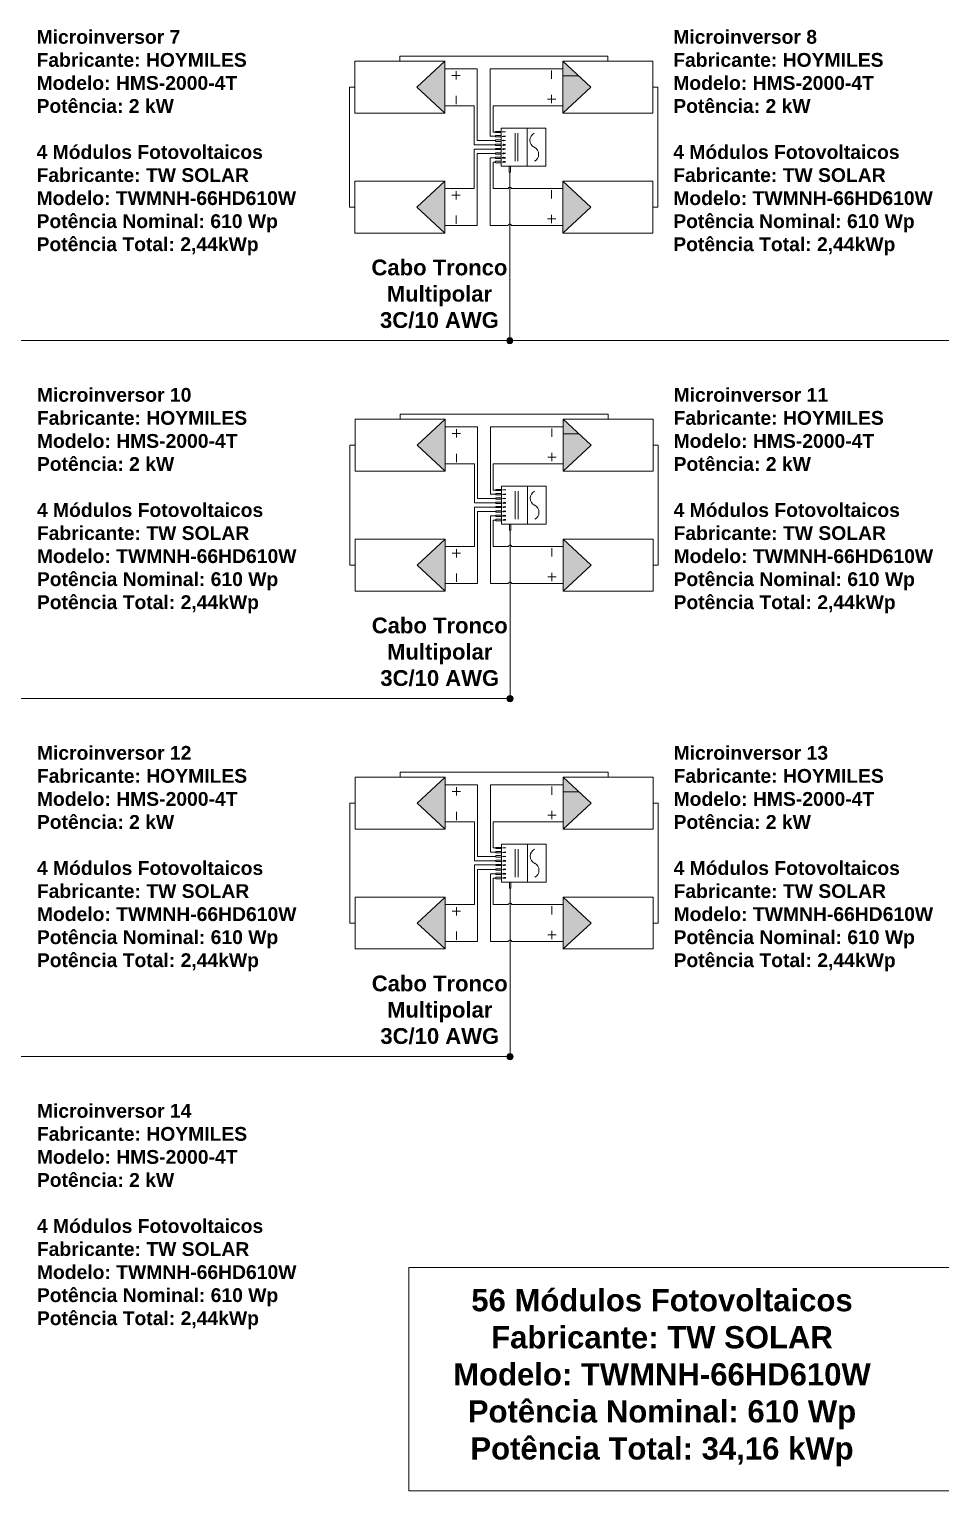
# Model space of a CAD drawing. Header units: millimetres. Extents: x 3949 to 5857, y -2081 to -943.
# Drawn here: x 5352.77 to 5382.48, y -1976.48 to -1928.83 of the extents above; entities that cross this region are included whole.
import ezdxf

# ---------------------------------------------------------------- set-up
doc = ezdxf.new("R2010")
doc.units = ezdxf.units.MM
doc.layers.add('DESENHO', color=7, linetype='Continuous', lineweight=0)
doc.styles.add('Annotative', font='arial.ttf')

msp = doc.modelspace()

# ---------------------------------------------------------------- hatches: boundary and pattern name
at = {"layer": 'DESENHO', "lineweight": 0}
h = msp.add_hatch(color=7, dxfattribs=at)
h.dxf.hatch_style = 1
h.paths.add_polyline_path([(5365.399, -1930.724), (5366.314, -1931.568), (5366.314, -1929.879)])
h = msp.add_hatch(dxfattribs=at)
h.set_pattern_fill('ANGLE', scale=1.5, angle=180)
h.set_pattern_definition([(180, (10018.599, 877.607), (-4e-15, -10.4775), [7.62, -2.8575]), (270, (10018.599, 877.607), (10.4775, -4e-15), [7.62, -2.8575])])
h.paths.add_polyline_path([(5370.157, -1929.879), (5370.157, -1931.568), (5371.072, -1930.724)])
h = msp.add_hatch(color=7, dxfattribs=at)
h.dxf.hatch_style = 1
h.paths.add_polyline_path([(5371.072, -1930.724), (5370.157, -1929.879), (5370.157, -1931.568)])
h = msp.add_hatch(color=7, dxfattribs=at)
h.dxf.hatch_style = 1
h.paths.add_polyline_path([(5365.399, -1934.633), (5366.314, -1933.788), (5366.314, -1935.477)])
h = msp.add_hatch(color=7, dxfattribs=at)
h.dxf.hatch_style = 1
h.paths.add_polyline_path([(5371.072, -1934.633), (5370.157, -1935.477), (5370.157, -1933.788)])
h = msp.add_hatch(color=5, dxfattribs=at)
h.dxf.hatch_style = 1
h.paths.add_polyline_path([(5368.531, -1938.987, 1), (5368.332, -1938.987, 1)])
h = msp.add_hatch(color=7, dxfattribs=at)
h.dxf.hatch_style = 1
h.paths.add_polyline_path([(5365.409, -1942.395), (5366.324, -1943.24), (5366.324, -1941.551)])
h = msp.add_hatch(dxfattribs=at)
h.set_pattern_fill('ANGLE', scale=1.5, angle=180)
h.set_pattern_definition([(180, (10018.609, 865.935), (-4e-15, -10.4775), [7.62, -2.8575]), (270, (10018.609, 865.935), (10.4775, -4e-15), [7.62, -2.8575])])
h.paths.add_polyline_path([(5370.168, -1941.551), (5370.168, -1943.24), (5371.083, -1942.395)])
h = msp.add_hatch(color=7, dxfattribs=at)
h.dxf.hatch_style = 1
h.paths.add_polyline_path([(5371.083, -1942.395), (5370.168, -1941.551), (5370.168, -1943.24)])
h = msp.add_hatch(color=7, dxfattribs=at)
h.dxf.hatch_style = 1
h.paths.add_polyline_path([(5365.409, -1946.304), (5366.324, -1945.459), (5366.324, -1947.149)])
h = msp.add_hatch(color=7, dxfattribs=at)
h.dxf.hatch_style = 1
h.paths.add_polyline_path([(5371.083, -1946.304), (5370.168, -1947.149), (5370.168, -1945.459)])
h = msp.add_hatch(color=5, dxfattribs=at)
h.dxf.hatch_style = 1
h.paths.add_polyline_path([(5368.542, -1950.659, 1), (5368.343, -1950.659, 1)])
h = msp.add_hatch(color=7, dxfattribs=at)
h.dxf.hatch_style = 1
h.paths.add_polyline_path([(5365.409, -1954.067), (5366.324, -1954.912), (5366.324, -1953.222)])
h = msp.add_hatch(dxfattribs=at)
h.set_pattern_fill('ANGLE', scale=1.5, angle=180)
h.set_pattern_definition([(180, (10018.609, 854.264), (-4e-15, -10.4775), [7.62, -2.8575]), (270, (10018.609, 854.264), (10.4775, -4e-15), [7.62, -2.8575])])
h.paths.add_polyline_path([(5370.168, -1953.222), (5370.168, -1954.912), (5371.083, -1954.067)])
h = msp.add_hatch(color=7, dxfattribs=at)
h.dxf.hatch_style = 1
h.paths.add_polyline_path([(5371.083, -1954.067), (5370.168, -1953.222), (5370.168, -1954.912)])
h = msp.add_hatch(color=7, dxfattribs=at)
h.dxf.hatch_style = 1
h.paths.add_polyline_path([(5365.409, -1957.976), (5366.324, -1957.131), (5366.324, -1958.821)])
h = msp.add_hatch(color=7, dxfattribs=at)
h.dxf.hatch_style = 1
h.paths.add_polyline_path([(5371.083, -1957.976), (5370.168, -1958.821), (5370.168, -1957.131)])
h = msp.add_hatch(color=5, dxfattribs=at)
h.dxf.hatch_style = 1
h.paths.add_polyline_path([(5368.542, -1962.33, 1), (5368.343, -1962.33, 1)])

# ---------------------------------------------------------------- linework, layer by layer
at = {"layer": 'DESENHO', "color": 3, "lineweight": 0}
for p, q in [((5371.624, -1929.707), (5364.847, -1929.707)), ((5364.847, -1929.707), (5364.847, -1929.879)), ((5371.624, -1929.879), (5371.624, -1929.707)), ((5363.381, -1930.724), (5363.209, -1930.724)), ((5363.209, -1930.724), (5363.209, -1934.633)), ((5373.262, -1930.724), (5373.09, -1930.724)), ((5373.262, -1934.633), (5373.262, -1930.724)), ((5363.209, -1934.633), (5363.381, -1934.633)), ((5373.09, -1934.633), (5373.262, -1934.633)), ((5371.634, -1941.379), (5364.858, -1941.379)), ((5364.858, -1941.379), (5364.858, -1941.551)), ((5371.634, -1941.551), (5371.634, -1941.379)), ((5363.391, -1942.395), (5363.219, -1942.395)), ((5363.219, -1942.395), (5363.219, -1946.304)), ((5373.272, -1942.395), (5373.101, -1942.395)), ((5373.272, -1946.304), (5373.272, -1942.395)), ((5363.219, -1946.304), (5363.391, -1946.304)), ((5373.101, -1946.304), (5373.272, -1946.304)), ((5371.634, -1953.051), (5364.858, -1953.051)), ((5364.858, -1953.051), (5364.858, -1953.222)), ((5371.634, -1953.222), (5371.634, -1953.051)), ((5363.391, -1954.067), (5363.219, -1954.067)), ((5363.219, -1954.067), (5363.219, -1957.976)), ((5373.272, -1954.067), (5373.101, -1954.067)), ((5373.272, -1957.976), (5373.272, -1954.067)), ((5363.219, -1957.976), (5363.391, -1957.976)), ((5373.101, -1957.976), (5373.272, -1957.976))]:
    msp.add_line(p, q, dxfattribs=at)
at = {"layer": 'DESENHO', "color": 7, "lineweight": 0}
for p, q in [((5370.157, -1930.702), (5370.157, -1929.877)), ((5366.314, -1930.745), (5366.314, -1931.571)), ((5366.314, -1934.611), (5366.314, -1933.786)), ((5370.157, -1934.654), (5370.157, -1935.479)), ((5370.168, -1942.374), (5370.168, -1941.549)), ((5366.324, -1942.417), (5366.324, -1943.242)), ((5366.324, -1946.283), (5366.324, -1945.457)), ((5370.168, -1946.326), (5370.168, -1947.151)), ((5370.168, -1954.046), (5370.168, -1953.22)), ((5366.324, -1954.088), (5366.324, -1954.914)), ((5366.324, -1957.955), (5366.324, -1957.129)), ((5370.168, -1957.997), (5370.168, -1958.823))]:
    msp.add_line(p, q, dxfattribs=at)
at = {"layer": 'DESENHO', "color": 5, "lineweight": 0}
for p, q in [((5366.314, -1930.12), (5367.37, -1930.12)), ((5367.37, -1930.12), (5367.37, -1932.462)), ((5367.789, -1932.319), (5367.789, -1930.12)), ((5367.789, -1930.12), (5370.157, -1930.12)), ((5367.275, -1931.327), (5366.314, -1931.327)), ((5367.275, -1932.604), (5367.275, -1931.327)), ((5370.157, -1931.327), (5367.884, -1931.327)), ((5367.884, -1931.327), (5367.884, -1932.184)), ((5367.884, -1932.184), (5367.965, -1932.184)), ((5367.965, -1932.604), (5367.275, -1932.604)), ((5367.965, -1932.739), (5367.275, -1932.739)), ((5367.275, -1932.739), (5367.275, -1934.029)), ((5367.37, -1932.462), (5367.965, -1932.462)), ((5367.965, -1932.319), (5367.789, -1932.319)), ((5367.37, -1932.888), (5367.965, -1932.888)), ((5367.37, -1935.236), (5367.37, -1932.888)), ((5367.965, -1933.023), (5367.789, -1933.023)), ((5367.789, -1933.023), (5367.789, -1935.236)), ((5367.884, -1934.029), (5367.884, -1933.165)), ((5367.884, -1933.165), (5367.965, -1933.165)), ((5368.432, -1933.49), (5368.432, -1938.987)), ((5367.275, -1934.029), (5366.314, -1934.029)), ((5368.378, -1934.029), (5367.884, -1934.029)), ((5370.157, -1934.029), (5368.486, -1934.029)), ((5366.314, -1935.236), (5367.37, -1935.236)), ((5367.789, -1935.236), (5368.378, -1935.236)), ((5368.486, -1935.236), (5370.157, -1935.236)), ((5347.588, -1938.987), (5368.432, -1938.987)), ((5368.332, -1938.987), (5389.177, -1938.987)), ((5366.324, -1941.792), (5367.38, -1941.792)), ((5367.38, -1941.792), (5367.38, -1944.133)), ((5367.799, -1943.991), (5367.799, -1941.792)), ((5367.799, -1941.792), (5370.168, -1941.792)), ((5367.285, -1942.999), (5366.324, -1942.999)), ((5367.285, -1944.275), (5367.285, -1942.999)), ((5370.168, -1942.999), (5367.894, -1942.999)), ((5367.894, -1942.999), (5367.894, -1943.856)), ((5367.38, -1944.133), (5367.975, -1944.133)), ((5367.975, -1943.991), (5367.799, -1943.991)), ((5367.894, -1943.856), (5367.975, -1943.856)), ((5367.975, -1944.275), (5367.285, -1944.275)), ((5367.975, -1944.411), (5367.285, -1944.411)), ((5367.285, -1944.411), (5367.285, -1945.701)), ((5367.38, -1944.56), (5367.975, -1944.56)), ((5367.38, -1946.907), (5367.38, -1944.56)), ((5367.975, -1944.695), (5367.799, -1944.695)), ((5367.799, -1944.695), (5367.799, -1946.907)), ((5367.894, -1945.701), (5367.894, -1944.837)), ((5367.894, -1944.837), (5367.975, -1944.837)), ((5368.442, -1945.162), (5368.442, -1950.659)), ((5367.285, -1945.701), (5366.324, -1945.701)), ((5368.388, -1945.701), (5367.894, -1945.701)), ((5370.168, -1945.701), (5368.496, -1945.701)), ((5366.324, -1946.907), (5367.38, -1946.907)), ((5367.799, -1946.907), (5368.388, -1946.907)), ((5368.496, -1946.907), (5370.168, -1946.907)), ((5347.598, -1950.659), (5368.442, -1950.659)), ((5368.343, -1950.659), (5368.542, -1950.659)), ((5366.324, -1953.464), (5367.38, -1953.464)), ((5367.38, -1953.464), (5367.38, -1955.805)), ((5367.799, -1955.663), (5367.799, -1953.464)), ((5367.799, -1953.464), (5370.168, -1953.464)), ((5367.285, -1954.67), (5366.324, -1954.67)), ((5367.285, -1955.947), (5367.285, -1954.67)), ((5370.168, -1954.67), (5367.894, -1954.67)), ((5367.894, -1954.67), (5367.894, -1955.528)), ((5367.894, -1955.528), (5367.975, -1955.528)), ((5367.975, -1955.947), (5367.285, -1955.947)), ((5367.975, -1956.082), (5367.285, -1956.082)), ((5367.285, -1956.082), (5367.285, -1957.373)), ((5367.38, -1955.805), (5367.975, -1955.805)), ((5367.975, -1955.663), (5367.799, -1955.663)), ((5367.38, -1956.231), (5367.975, -1956.231)), ((5367.38, -1958.579), (5367.38, -1956.231)), ((5367.975, -1956.367), (5367.799, -1956.367)), ((5367.799, -1956.367), (5367.799, -1958.579)), ((5367.894, -1957.373), (5367.894, -1956.509)), ((5367.894, -1956.509), (5367.975, -1956.509)), ((5368.442, -1956.833), (5368.442, -1962.33)), ((5367.285, -1957.373), (5366.324, -1957.373)), ((5368.388, -1957.373), (5367.894, -1957.373)), ((5370.168, -1957.373), (5368.496, -1957.373)), ((5366.324, -1958.579), (5367.38, -1958.579)), ((5367.799, -1958.579), (5368.388, -1958.579)), ((5368.496, -1958.579), (5370.168, -1958.579)), ((5347.598, -1962.33), (5368.442, -1962.33)), ((5368.343, -1962.33), (5368.542, -1962.33))]:
    msp.add_line(p, q, dxfattribs=at)
at = {"layer": 'DESENHO', "lineweight": 0}
for points in [[(5363.381, -1929.879), (5366.314, -1929.879), (5366.314, -1931.568), (5363.381, -1931.568)], [(5373.09, -1931.568), (5370.157, -1931.568), (5370.157, -1929.879), (5373.09, -1929.879)], [(5363.381, -1935.477), (5366.314, -1935.477), (5366.314, -1933.788), (5363.381, -1933.788)], [(5373.09, -1933.788), (5370.157, -1933.788), (5370.157, -1935.477), (5373.09, -1935.477)], [(5363.391, -1941.551), (5366.324, -1941.551), (5366.324, -1943.24), (5363.391, -1943.24)], [(5373.101, -1943.24), (5370.168, -1943.24), (5370.168, -1941.551), (5373.101, -1941.551)], [(5363.391, -1947.149), (5366.324, -1947.149), (5366.324, -1945.459), (5363.391, -1945.459)], [(5373.101, -1945.459), (5370.168, -1945.459), (5370.168, -1947.149), (5373.101, -1947.149)], [(5363.391, -1953.222), (5366.324, -1953.222), (5366.324, -1954.912), (5363.391, -1954.912)], [(5373.101, -1954.912), (5370.168, -1954.912), (5370.168, -1953.222), (5373.101, -1953.222)], [(5363.391, -1958.821), (5366.324, -1958.821), (5366.324, -1957.131), (5363.391, -1957.131)], [(5373.101, -1957.131), (5370.168, -1957.131), (5370.168, -1958.821), (5373.101, -1958.821)], [(5365.14, -1969.208), (5395.434, -1969.208), (5395.434, -1976.485), (5365.14, -1976.485)]]:
    msp.add_lwpolyline(points, close=True, dxfattribs=at)
at = {"layer": 'DESENHO', "color": 18, "lineweight": 0, "true_color": 0x000000}
for points in [[(5366.314, -1929.879), (5365.399, -1930.724), (5366.314, -1931.568)], [(5370.157, -1931.568), (5371.072, -1930.724), (5370.157, -1929.879)], [(5366.314, -1935.477), (5365.399, -1934.633), (5366.314, -1933.788)], [(5370.157, -1933.788), (5371.072, -1934.633), (5370.157, -1935.477)], [(5366.324, -1941.551), (5365.409, -1942.395), (5366.324, -1943.24)], [(5370.168, -1943.24), (5371.083, -1942.395), (5370.168, -1941.551)], [(5366.324, -1947.149), (5365.409, -1946.304), (5366.324, -1945.459)], [(5370.168, -1945.459), (5371.083, -1946.304), (5370.168, -1947.149)], [(5366.324, -1953.222), (5365.409, -1954.067), (5366.324, -1954.912)], [(5370.168, -1954.912), (5371.083, -1954.067), (5370.168, -1953.222)], [(5366.324, -1958.821), (5365.409, -1957.976), (5366.324, -1957.131)], [(5370.168, -1957.131), (5371.083, -1957.976), (5370.168, -1958.821)]]:
    msp.add_lwpolyline(points, dxfattribs=at)
at = {"layer": 'DESENHO', "color": 7, "lineweight": 0}
for points in [[(5366.815, -1930.339), (5366.544, -1930.339)], [(5366.679, -1930.204), (5366.679, -1930.474)], [(5369.792, -1930.447), (5369.792, -1930.177)], [(5366.679, -1931.002), (5366.679, -1931.273)], [(5369.657, -1931.11), (5369.927, -1931.11)], [(5369.792, -1931.246), (5369.792, -1930.975)], [(5368.222, -1932.191), (5368.222, -1932.164), (5368.236, -1932.177), (5368.209, -1932.177), (5368.181, -1932.177)], [(5368.195, -1932.164), (5368.195, -1932.191)], [(5368.263, -1932.191), (5368.263, -1932.164), (5368.249, -1932.191), (5368.249, -1932.164)], [(5368.276, -1932.164), (5368.276, -1932.191)], [(5368.601, -1932.218), (5368.601, -1933.138)], [(5368.696, -1932.218), (5368.696, -1933.138)], [(5368.993, -1933.301), (5368.993, -1932.056)], [(5368.222, -1932.34), (5368.222, -1932.313), (5368.236, -1932.326), (5368.209, -1932.326), (5368.181, -1932.326)], [(5368.209, -1932.462), (5368.181, -1932.462)], [(5368.209, -1932.61), (5368.181, -1932.61)], [(5368.209, -1932.746), (5368.181, -1932.746)], [(5368.195, -1932.448), (5368.195, -1932.475)], [(5368.195, -1932.732), (5368.195, -1932.759)], [(5368.236, -1932.448), (5368.222, -1932.448), (5368.222, -1932.462), (5368.209, -1932.462), (5368.222, -1932.475), (5368.236, -1932.475)], [(5368.236, -1932.583), (5368.222, -1932.583), (5368.222, -1932.597), (5368.209, -1932.61), (5368.222, -1932.624), (5368.236, -1932.624), (5368.236, -1932.61)], [(5368.236, -1932.732), (5368.222, -1932.719), (5368.222, -1932.732), (5368.222, -1932.746), (5368.236, -1932.759), (5368.209, -1932.759)], [(5368.263, -1932.34), (5368.263, -1932.313), (5368.249, -1932.34), (5368.249, -1932.313)], [(5368.263, -1932.475), (5368.263, -1932.448), (5368.249, -1932.475), (5368.249, -1932.448)], [(5368.263, -1932.624), (5368.263, -1932.583), (5368.249, -1932.624), (5368.249, -1932.583)], [(5368.263, -1932.759), (5368.263, -1932.719), (5368.249, -1932.759), (5368.249, -1932.719)], [(5368.276, -1932.313), (5368.276, -1932.34)], [(5368.276, -1932.448), (5368.276, -1932.475)], [(5368.276, -1932.583), (5368.276, -1932.624)], [(5368.276, -1932.719), (5368.276, -1932.759)], [(5368.209, -1932.881), (5368.181, -1932.881)], [(5368.209, -1933.03), (5368.181, -1933.03)], [(5368.209, -1933.165), (5368.181, -1933.165)], [(5368.195, -1933.003), (5368.195, -1933.043)], [(5368.236, -1932.868), (5368.222, -1932.868), (5368.222, -1932.881), (5368.236, -1932.895), (5368.209, -1932.895)], [(5368.236, -1933.003), (5368.222, -1933.003), (5368.222, -1933.043)], [(5368.236, -1933.152), (5368.222, -1933.152), (5368.222, -1933.138), (5368.222, -1933.179)], [(5368.263, -1932.895), (5368.263, -1932.868), (5368.249, -1932.895), (5368.249, -1932.868)], [(5368.263, -1933.043), (5368.263, -1933.003), (5368.249, -1933.043), (5368.249, -1933.003)], [(5368.263, -1933.179), (5368.263, -1933.138), (5368.249, -1933.179), (5368.249, -1933.138)], [(5368.276, -1932.868), (5368.276, -1932.895)], [(5368.276, -1933.003), (5368.276, -1933.043)], [(5368.276, -1933.138), (5368.276, -1933.179)], [(5366.679, -1934.11), (5366.679, -1934.381)], [(5369.792, -1934.356), (5369.792, -1934.085)], [(5366.815, -1934.246), (5366.544, -1934.246)], [(5366.679, -1934.909), (5366.679, -1935.18)], [(5369.792, -1935.155), (5369.792, -1934.884)], [(5366.825, -1942.011), (5366.554, -1942.011)], [(5366.69, -1941.875), (5366.69, -1942.146)], [(5369.802, -1942.119), (5369.802, -1941.848)], [(5366.69, -1942.674), (5366.69, -1942.944)], [(5369.802, -1942.917), (5369.802, -1942.647)], [(5369.667, -1942.782), (5369.938, -1942.782)], [(5368.232, -1943.863), (5368.232, -1943.836), (5368.246, -1943.849), (5368.219, -1943.849), (5368.192, -1943.849)], [(5368.232, -1944.011), (5368.232, -1943.984), (5368.246, -1943.998), (5368.219, -1943.998), (5368.192, -1943.998)], [(5368.219, -1944.133), (5368.192, -1944.133)], [(5368.205, -1943.836), (5368.205, -1943.863)], [(5368.205, -1944.12), (5368.205, -1944.147)], [(5368.246, -1944.12), (5368.232, -1944.12), (5368.232, -1944.133), (5368.219, -1944.133), (5368.232, -1944.147), (5368.246, -1944.147)], [(5368.273, -1943.863), (5368.273, -1943.836), (5368.26, -1943.863), (5368.26, -1943.836)], [(5368.273, -1944.011), (5368.273, -1943.984), (5368.26, -1944.011), (5368.26, -1943.984)], [(5368.273, -1944.147), (5368.273, -1944.12), (5368.26, -1944.147), (5368.26, -1944.12)], [(5368.287, -1943.836), (5368.287, -1943.863)], [(5368.287, -1943.984), (5368.287, -1944.011)], [(5368.287, -1944.12), (5368.287, -1944.147)], [(5368.611, -1943.89), (5368.611, -1944.81)], [(5368.706, -1943.89), (5368.706, -1944.81)], [(5369.004, -1944.972), (5369.004, -1943.727)], [(5368.219, -1944.282), (5368.192, -1944.282)], [(5368.219, -1944.417), (5368.192, -1944.417)], [(5368.219, -1944.553), (5368.192, -1944.553)], [(5368.205, -1944.404), (5368.205, -1944.431)], [(5368.246, -1944.255), (5368.232, -1944.255), (5368.232, -1944.269), (5368.219, -1944.282), (5368.232, -1944.296), (5368.246, -1944.296), (5368.246, -1944.282)], [(5368.246, -1944.404), (5368.232, -1944.39), (5368.232, -1944.404), (5368.232, -1944.417), (5368.246, -1944.431), (5368.219, -1944.431)], [(5368.246, -1944.539), (5368.232, -1944.539), (5368.232, -1944.553), (5368.246, -1944.566), (5368.219, -1944.566)], [(5368.273, -1944.296), (5368.273, -1944.255), (5368.26, -1944.296), (5368.26, -1944.255)], [(5368.273, -1944.431), (5368.273, -1944.39), (5368.26, -1944.431), (5368.26, -1944.39)], [(5368.273, -1944.566), (5368.273, -1944.539), (5368.26, -1944.566), (5368.26, -1944.539)], [(5368.287, -1944.255), (5368.287, -1944.296)], [(5368.287, -1944.39), (5368.287, -1944.431)], [(5368.287, -1944.539), (5368.287, -1944.566)], [(5368.219, -1944.702), (5368.192, -1944.702)], [(5368.219, -1944.837), (5368.192, -1944.837)], [(5368.205, -1944.675), (5368.205, -1944.715)], [(5368.246, -1944.675), (5368.232, -1944.675), (5368.232, -1944.715)], [(5368.246, -1944.823), (5368.232, -1944.823), (5368.232, -1944.81), (5368.232, -1944.85)], [(5368.273, -1944.715), (5368.273, -1944.675), (5368.26, -1944.715), (5368.26, -1944.675)], [(5368.273, -1944.85), (5368.273, -1944.81), (5368.26, -1944.85), (5368.26, -1944.81)], [(5368.287, -1944.675), (5368.287, -1944.715)], [(5368.287, -1944.81), (5368.287, -1944.85)], [(5366.825, -1945.917), (5366.554, -1945.917)], [(5366.69, -1945.782), (5366.69, -1946.053)], [(5369.802, -1946.028), (5369.802, -1945.757)], [(5369.802, -1946.826), (5369.802, -1946.556)], [(5366.69, -1946.581), (5366.69, -1946.851)], [(5366.825, -1953.682), (5366.554, -1953.682)], [(5366.69, -1953.547), (5366.69, -1953.818)], [(5369.802, -1953.791), (5369.802, -1953.52)], [(5366.69, -1954.346), (5366.69, -1954.616)], [(5369.667, -1954.454), (5369.938, -1954.454)], [(5369.802, -1954.589), (5369.802, -1954.318)], [(5368.232, -1955.534), (5368.232, -1955.507), (5368.246, -1955.521), (5368.219, -1955.521), (5368.192, -1955.521)], [(5368.205, -1955.507), (5368.205, -1955.534)], [(5368.273, -1955.534), (5368.273, -1955.507), (5368.26, -1955.534), (5368.26, -1955.507)], [(5368.287, -1955.507), (5368.287, -1955.534)], [(5368.611, -1955.561), (5368.611, -1956.482)], [(5368.706, -1955.561), (5368.706, -1956.482)], [(5369.004, -1956.644), (5369.004, -1955.399)], [(5368.232, -1955.683), (5368.232, -1955.656), (5368.246, -1955.67), (5368.219, -1955.67), (5368.192, -1955.67)], [(5368.219, -1955.805), (5368.192, -1955.805)], [(5368.219, -1955.954), (5368.192, -1955.954)], [(5368.219, -1956.089), (5368.192, -1956.089)], [(5368.205, -1955.791), (5368.205, -1955.818)], [(5368.205, -1956.076), (5368.205, -1956.103)], [(5368.246, -1955.791), (5368.232, -1955.791), (5368.232, -1955.805), (5368.219, -1955.805), (5368.232, -1955.818), (5368.246, -1955.818)], [(5368.246, -1955.927), (5368.232, -1955.927), (5368.232, -1955.94), (5368.219, -1955.954), (5368.232, -1955.967), (5368.246, -1955.967), (5368.246, -1955.954)], [(5368.246, -1956.076), (5368.232, -1956.062), (5368.232, -1956.076), (5368.232, -1956.089), (5368.246, -1956.103), (5368.219, -1956.103)], [(5368.273, -1955.683), (5368.273, -1955.656), (5368.26, -1955.683), (5368.26, -1955.656)], [(5368.273, -1955.818), (5368.273, -1955.791), (5368.26, -1955.818), (5368.26, -1955.791)], [(5368.273, -1955.967), (5368.273, -1955.927), (5368.26, -1955.967), (5368.26, -1955.927)], [(5368.273, -1956.103), (5368.273, -1956.062), (5368.26, -1956.103), (5368.26, -1956.062)], [(5368.287, -1955.656), (5368.287, -1955.683)], [(5368.287, -1955.791), (5368.287, -1955.818)], [(5368.287, -1955.927), (5368.287, -1955.967)], [(5368.287, -1956.062), (5368.287, -1956.103)], [(5368.219, -1956.224), (5368.192, -1956.224)], [(5368.219, -1956.373), (5368.192, -1956.373)], [(5368.219, -1956.509), (5368.192, -1956.509)], [(5368.205, -1956.346), (5368.205, -1956.387)], [(5368.246, -1956.211), (5368.232, -1956.211), (5368.232, -1956.224), (5368.246, -1956.238), (5368.219, -1956.238)], [(5368.246, -1956.346), (5368.232, -1956.346), (5368.232, -1956.387)], [(5368.246, -1956.495), (5368.232, -1956.495), (5368.232, -1956.482), (5368.232, -1956.522)], [(5368.273, -1956.238), (5368.273, -1956.211), (5368.26, -1956.238), (5368.26, -1956.211)], [(5368.273, -1956.387), (5368.273, -1956.346), (5368.26, -1956.387), (5368.26, -1956.346)], [(5368.273, -1956.522), (5368.273, -1956.482), (5368.26, -1956.522), (5368.26, -1956.482)], [(5368.287, -1956.211), (5368.287, -1956.238)], [(5368.287, -1956.346), (5368.287, -1956.387)], [(5368.287, -1956.482), (5368.287, -1956.522)], [(5366.69, -1957.454), (5366.69, -1957.724)], [(5369.802, -1957.7), (5369.802, -1957.429)], [(5366.825, -1957.589), (5366.554, -1957.589)], [(5366.69, -1958.252), (5366.69, -1958.523)], [(5369.802, -1958.498), (5369.802, -1958.227)]]:
    msp.add_lwpolyline(points, dxfattribs=at)
for points in [[(5368.154, -1932.204), (5368.154, -1932.164), (5367.965, -1932.164), (5367.965, -1932.204)], [(5369.602, -1933.301), (5369.602, -1932.056), (5368.154, -1932.056), (5368.154, -1933.301)], [(5368.154, -1932.34), (5368.154, -1932.299), (5367.965, -1932.299), (5367.965, -1932.34)], [(5368.154, -1932.489), (5368.154, -1932.435), (5367.965, -1932.435), (5367.965, -1932.489)], [(5368.154, -1932.624), (5368.154, -1932.583), (5367.965, -1932.583), (5367.965, -1932.624)], [(5368.154, -1932.759), (5368.154, -1932.719), (5367.965, -1932.719), (5367.965, -1932.759)], [(5368.154, -1932.908), (5368.154, -1932.868), (5367.965, -1932.868), (5367.965, -1932.908)], [(5368.154, -1933.043), (5368.154, -1933.003), (5367.965, -1933.003), (5367.965, -1933.043)], [(5368.154, -1933.192), (5368.154, -1933.138), (5367.965, -1933.138), (5367.965, -1933.192)], [(5368.412, -1933.49), (5368.452, -1933.49), (5368.452, -1933.301), (5368.412, -1933.301)], [(5368.165, -1943.876), (5368.165, -1943.836), (5367.975, -1943.836), (5367.975, -1943.876)], [(5368.165, -1944.011), (5368.165, -1943.971), (5367.975, -1943.971), (5367.975, -1944.011)], [(5368.165, -1944.16), (5368.165, -1944.106), (5367.975, -1944.106), (5367.975, -1944.16)], [(5369.613, -1944.972), (5369.613, -1943.727), (5368.165, -1943.727), (5368.165, -1944.972)], [(5368.165, -1944.296), (5368.165, -1944.255), (5367.975, -1944.255), (5367.975, -1944.296)], [(5368.165, -1944.431), (5368.165, -1944.39), (5367.975, -1944.39), (5367.975, -1944.431)], [(5368.165, -1944.58), (5368.165, -1944.539), (5367.975, -1944.539), (5367.975, -1944.58)], [(5368.165, -1944.715), (5368.165, -1944.675), (5367.975, -1944.675), (5367.975, -1944.715)], [(5368.165, -1944.864), (5368.165, -1944.81), (5367.975, -1944.81), (5367.975, -1944.864)], [(5368.422, -1945.162), (5368.462, -1945.162), (5368.462, -1944.972), (5368.422, -1944.972)], [(5368.165, -1955.548), (5368.165, -1955.507), (5367.975, -1955.507), (5367.975, -1955.548)], [(5369.613, -1956.644), (5369.613, -1955.399), (5368.165, -1955.399), (5368.165, -1956.644)], [(5368.165, -1955.683), (5368.165, -1955.643), (5367.975, -1955.643), (5367.975, -1955.683)], [(5368.165, -1955.832), (5368.165, -1955.778), (5367.975, -1955.778), (5367.975, -1955.832)], [(5368.165, -1955.967), (5368.165, -1955.927), (5367.975, -1955.927), (5367.975, -1955.967)], [(5368.165, -1956.103), (5368.165, -1956.062), (5367.975, -1956.062), (5367.975, -1956.103)], [(5368.165, -1956.252), (5368.165, -1956.211), (5367.975, -1956.211), (5367.975, -1956.252)], [(5368.165, -1956.387), (5368.165, -1956.346), (5367.975, -1956.346), (5367.975, -1956.387)], [(5368.165, -1956.536), (5368.165, -1956.482), (5367.975, -1956.482), (5367.975, -1956.536)], [(5368.422, -1956.833), (5368.462, -1956.833), (5368.462, -1956.644), (5368.422, -1956.644)]]:
    msp.add_lwpolyline(points, close=True, dxfattribs=at)
at = {"layer": 'DESENHO', "lineweight": 0}
for points in [[(5369.657, -1935.019), (5369.927, -1935.019)], [(5369.667, -1946.691), (5369.938, -1946.691)], [(5369.667, -1958.363), (5369.938, -1958.363)]]:
    msp.add_lwpolyline(points, dxfattribs=at)
at = {"layer": 'DESENHO', "color": 5, "lineweight": 0}
for centre in [(5368.432, -1938.987), (5368.442, -1950.659), (5368.442, -1962.33)]:
    msp.add_circle(centre, 0.0994, dxfattribs=at)
for centre, start, end in [((5368.432, -1934.031), 2.092, 177.908), ((5368.432, -1935.236), 0, 180), ((5368.442, -1945.703), 2.092, 177.908), ((5368.442, -1946.907), 0, 180), ((5368.442, -1957.375), 2.092, 177.908), ((5368.442, -1958.579), 0, 180)]:
    msp.add_arc(centre, 0.054, start, end, dxfattribs=at)
at = {"layer": 'DESENHO', "color": 18, "lineweight": 0, "true_color": 0x000000}
for points in [[(5369.088, -1932.448), (5369.088, -1932.353), (5369.142, -1932.272), (5369.223, -1932.218)], [(5369.237, -1932.692), (5369.142, -1932.637), (5369.088, -1932.556), (5369.088, -1932.448)], [(5369.237, -1932.678), (5369.318, -1932.719), (5369.372, -1932.813), (5369.372, -1932.908)], [(5369.372, -1932.908), (5369.372, -1933.016), (5369.318, -1933.098), (5369.237, -1933.138)], [(5369.099, -1944.12), (5369.099, -1944.025), (5369.153, -1943.944), (5369.234, -1943.89)], [(5369.247, -1944.363), (5369.153, -1944.309), (5369.099, -1944.228), (5369.099, -1944.12)], [(5369.247, -1944.35), (5369.329, -1944.39), (5369.383, -1944.485), (5369.383, -1944.58)], [(5369.383, -1944.58), (5369.383, -1944.688), (5369.329, -1944.769), (5369.247, -1944.81)], [(5369.099, -1955.791), (5369.099, -1955.697), (5369.153, -1955.615), (5369.234, -1955.561)], [(5369.247, -1956.035), (5369.153, -1955.981), (5369.099, -1955.9), (5369.099, -1955.791)], [(5369.247, -1956.021), (5369.329, -1956.062), (5369.383, -1956.157), (5369.383, -1956.252)], [(5369.383, -1956.252), (5369.383, -1956.36), (5369.329, -1956.441), (5369.247, -1956.482)]]:
    msp.add_open_spline(points, degree=3, dxfattribs=at)

# ---------------------------------------------------------------- texts
at = {"layer": 'DESENHO', "color": 7, "lineweight": 0, "style": 'Annotative'}
for s, insert, char_height, width, attachment_point in [('{\\fArial|b1|i0|c0|p34;Microinversor 7\\PFabricante: HOYMILES\\PModelo: HMS-2000-4T\\PPotência: 2 kW\\P\\P\\pxql;4 Módulos Fotovoltaicos\\P\\pq*;Fabricante: TW SOLAR\\PModelo: \\C256;TWMNH-66HD610W\\PP\\C7;otência Nominal: 610 Wp\\PPotência Total: 2,44kWp}', (5353.004, -1936.203), 0.45057, 15.05026, 7), ('{\\fArial|b1|i0|c0|p34;Microinversor 8\\PFabricante: HOYMILES\\PModelo: HMS-2000-4T\\PPotência: 2 kW\\P\\P\\pxql;4 Módulos Fotovoltaicos\\P\\pq*;Fabricante: TW SOLAR\\PModelo: \\C256;TWMNH-66HD610W\\PP\\C7;otência Nominal: 610 Wp\\PPotência Total: 2,44kWp}', (5373.76, -1936.203), 0.45057, 15.05026, 7), ('\\pxqc;{\\fArial|b1|i0|c0|p34;Cabo Tronco\\PMultipolar\\P3C/10 AWG}', (5363.273, -1936.342), 0.51448, 5.72952, 1), ('{\\fArial|b1|i0|c0|p34;Microinversor 10\\PFabricante: HOYMILES\\PModelo: HMS-2000-4T\\PPotência: 2 kW\\P\\P\\pxql;4 Módulos Fotovoltaicos\\P\\pq*;Fabricante: TW SOLAR\\PModelo: \\C256;TWMNH-66HD610W\\PP\\C7;otência Nominal: 610 Wp\\PPotência Total: 2,44kWp}', (5353.015, -1947.875), 0.45057, 15.05026, 7), ('{\\fArial|b1|i0|c0|p34;Microinversor 11\\PFabricante: HOYMILES\\PModelo: HMS-2000-4T\\PPotência: 2 kW\\P\\P\\pxql;4 Módulos Fotovoltaicos\\P\\pq*;Fabricante: TW SOLAR\\PModelo: \\C256;TWMNH-66HD610W\\PP\\C7;otência Nominal: 610 Wp\\PPotência Total: 2,44kWp}', (5373.77, -1947.875), 0.45057, 15.05026, 7), ('\\pxqc;{\\fArial|b1|i0|c0|p34;Cabo Tronco\\PMultipolar\\P3C/10 AWG}', (5363.283, -1948.014), 0.51448, 5.72952, 1), ('{\\fArial|b1|i0|c0|p34;Microinversor 12\\PFabricante: HOYMILES\\PModelo: HMS-2000-4T\\PPotência: 2 kW\\P\\P\\pxql;4 Módulos Fotovoltaicos\\P\\pq*;Fabricante: TW SOLAR\\PModelo: \\C256;TWMNH-66HD610W\\PP\\C7;otência Nominal: 610 Wp\\PPotência Total: 2,44kWp}', (5353.015, -1959.547), 0.45057, 15.05026, 7), ('{\\fArial|b1|i0|c0|p34;Microinversor 13\\PFabricante: HOYMILES\\PModelo: HMS-2000-4T\\PPotência: 2 kW\\P\\P\\pxql;4 Módulos Fotovoltaicos\\P\\pq*;Fabricante: TW SOLAR\\PModelo: \\C256;TWMNH-66HD610W\\PP\\C7;otência Nominal: 610 Wp\\PPotência Total: 2,44kWp}', (5373.77, -1959.547), 0.45057, 15.05026, 7), ('\\pxqc;{\\fArial|b1|i0|c0|p34;Cabo Tronco\\PMultipolar\\P3C/10 AWG}', (5363.283, -1959.686), 0.51448, 5.72952, 1), ('{\\fArial|b1|i0|c0|p34;Microinversor 14\\PFabricante: HOYMILES\\PModelo: HMS-2000-4T\\PPotência: 2 kW\\P\\P\\pxql;4 Módulos Fotovoltaicos\\P\\pq*;Fabricante: TW SOLAR\\PModelo: \\C256;TWMNH-66HD610W\\PP\\C7;otência Nominal: 610 Wp\\PPotência Total: 2,44kWp}', (5353.015, -1971.219), 0.45057, 15.05026, 7), ('\\pxqc;{\\fArial|b1|i0|c0|p34;56 Módulos Fotovoltaicos\\PFabricante: TW SOLAR\\PModelo: \\C256;TWMNH-66HD610W\\PP\\C7;otência Nominal: 610 Wp\\PPotência Total: 34,16 kWp}', (5361.253, -1969.908), 0.72492, 24.27909, 1)]:
    msp.add_mtext(s, dxfattribs=dict(at, insert=insert, char_height=char_height, width=width, attachment_point=attachment_point))

doc.saveas('drawing.dxf')
